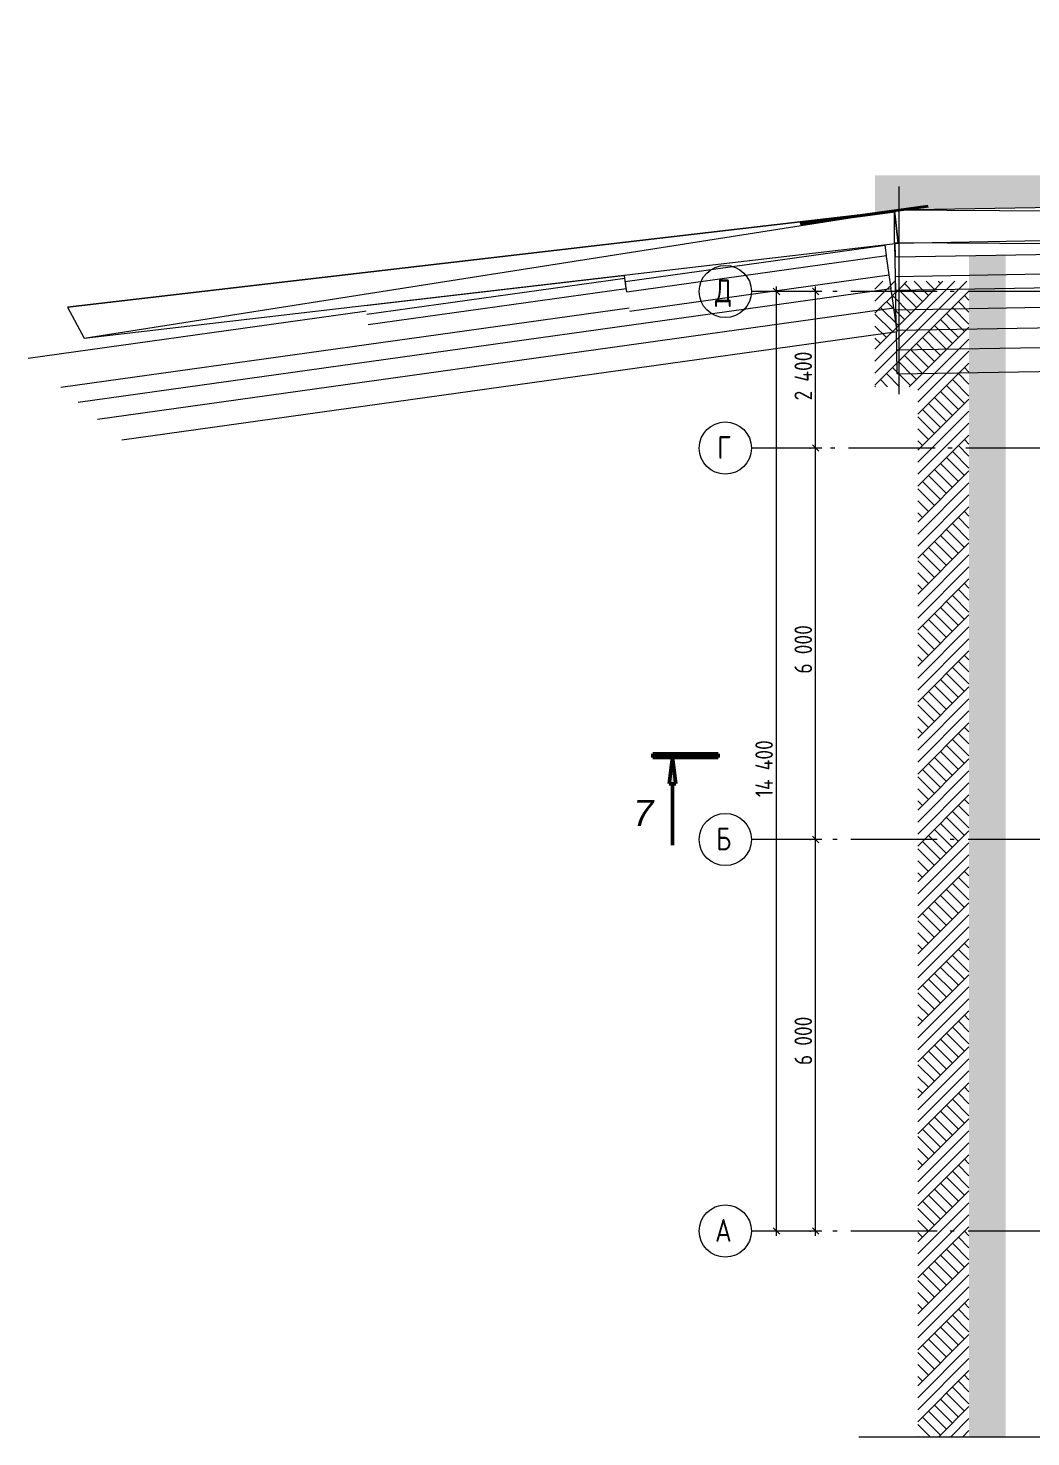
# Model space of a CAD drawing. Header units: millimetres. Extents: x -61690 to 288735, y 32617 to 77592.
# Drawn here: x -61690 to -46322, y 54302 to 75891 of the extents above; entities that cross this region are included whole.
import ezdxf
from ezdxf.enums import TextEntityAlignment as Align

# ---------------------------------------------------------------- set-up
doc = ezdxf.new("R2010")
doc.units = ezdxf.units.MM
doc.header["$MEASUREMENT"] = 0
doc.set_wipeout_variables(frame=1)
doc.linetypes.add('Double Dashed', pattern=[1797.222233, 1325, -211.666656, 63.333344, -197.222233])
doc.linetypes.add('Wipeout_Contour', pattern=[1000, 0, -1000])
for name, color, linetype in [('оси', 7, 'Continuous'), ('подп стены Инжзащита', 7, 'Continuous'), ('размеры', 7, 'Continuous'), ('разрезы', 7, 'Continuous')]:
    doc.layers.add(name, color=color, linetype=linetype)
for name, color, linetype, lineweight in [('оси_Ном._пера__96', 7, 'Continuous', 13), ('оси_Ном._пера__97', 7, 'Continuous', 20), ('подп стены Инжзащита_Ном._пера__96', 7, 'Continuous', 13), ('размеры_Ном._пера__51', 98, 'Continuous', 50), ('размеры_Ном._пера__96', 7, 'Continuous', 13), ('разрезы_Ном._пера__100', 7, 'Continuous', 50), ('разрезы_Ном._пера__96', 7, 'Continuous', 13), ('чертеж_Ном._пера__96', 7, 'Continuous', 13), ('чертеж_Ном._пера__99', 7, 'Continuous', 40), ('штриховка_Ном._пера__95', 251, 'Continuous', 13)]:
    doc.layers.add(name, color=color, linetype=linetype, lineweight=lineweight)
doc.styles.add('СГЕНЕРИР_СТИЛЬ_2', font='gost_2_304-81_type.ttf')
doc.styles.add('СГЕНЕРИР_СТИЛЬ_5', font='ariali.ttf')
doc.linetypes.add('Символ (копия)', pattern='A,0,[1,2 План 1-го этажа. Типы стен ЛСТК.1.Shx,S=15.873016,R=0,X=0,Y=0],-2000,0', length=2000)
doc.dimstyles.new('СГЕНЕРИР_СТИЛЬ__3', dxfattribs={"dimtxt": 270.000005, "dimasz": 95, "dimexe": 0.18, "dimexo": 0, "dimgap": 0.09, "dimtad": 1, "dimdec": 0, "dimzin": 0, "dimdsep": 46, "dimtxsty": 'СГЕНЕРИР_СТИЛЬ_2', "dimblk": 'ARROWHEAD_6', "dimblk1": 'ARROWHEAD_6', "dimblk2": 'ARROWHEAD_6', "dimcen": 0.09, "dimclrd": 7, "dimclre": 7, "dimclrt": 98, "dimadec": 0, "dimazin": 0, "dimtfac": 1, "dimtdec": 4, "dimtmove": 0, "dimatfit": 3, "dimfxl": 1, "dimtolj": 1, "dimtzin": 0, "dimarcsym": 0})
pattern_1 = [(45, (0, 0), (-275.7716, 275.7716), []), (45, (-91.9, 91.9), (-551.543, 551.543), []), (45, (-183.85, 183.85), (-551.543, 551.543), []), (135, (-275.77, 275.77), (91.92388, 91.92388), [390, -390])]

# ---------------------------------------------------------------- blocks, each defined once
blk = doc.blocks.new('Стена_43_2', base_point=(-30375, 70889))
at = {"color": 254, "linetype": 'Wipeout_Contour', "lineweight": 0, "ltscale": 326063.844539}
blk.add_wipeout([(-48372, 70591), (-30375, 70889), (-30436, 71257), (-48378, 70959)], dxfattribs=at).dxf.layer = 'подп стены Инжзащита'
at = {"color": 254, "linetype": 'Wipeout_Contour', "lineweight": 0, "ltscale": 327649.531772}
blk.add_wipeout([(-48378, 70959), (-30436, 71257), (-30519, 71759), (-48387, 71463)], dxfattribs=at).dxf.layer = 'подп стены Инжзащита'
at = {"layer": 'подп стены Инжзащита_Ном._пера__96', "linetype": 'Continuous'}
blk.add_line((-48378, 70959), (-30436, 71257), dxfattribs=at)
at = {"layer": 'подп стены Инжзащита_Ном._пера__96', "linetype": 'Continuous', "flags": 128}
for points in [[(-30519, 71759), (-48387, 71463)], [(-48378, 70959), (-48387, 71463)], [(-48372, 70591), (-48378, 70959)], [(-48372, 70591), (-30375, 70889)]]:
    blk.add_lwpolyline(points, dxfattribs=at)
blk = doc.blocks.new('Стена_48_2', base_point=(-30486, 71559))
at = {"color": 254, "linetype": 'Wipeout_Contour', "lineweight": 0, "ltscale": 328407.79024}
blk.add_wipeout([(-48383, 71262), (-30486, 71559), (-30538, 71873), (-48389, 71577)], dxfattribs=at).dxf.layer = 'подп стены Инжзащита'
at = {"color": 254, "linetype": 'Wipeout_Contour', "lineweight": 0, "ltscale": 329897.436338}
blk.add_wipeout([(-48389, 71577), (-30538, 71873), (-30622, 72375), (-48397, 72080)], dxfattribs=at).dxf.layer = 'подп стены Инжзащита'
at = {"layer": 'подп стены Инжзащита_Ном._пера__96', "linetype": 'Continuous'}
blk.add_line((-48389, 71577), (-30538, 71873), dxfattribs=at)
at = {"layer": 'подп стены Инжзащита_Ном._пера__96', "linetype": 'Continuous', "flags": 128}
for points in [[(-30622, 72375), (-48397, 72080)], [(-48389, 71577), (-48397, 72080)], [(-48383, 71262), (-48389, 71577)], [(-48383, 71262), (-30486, 71559)]]:
    blk.add_lwpolyline(points, dxfattribs=at)
blk = doc.blocks.new('Стена_59_2', base_point=(-38395, 72043))
at = {"color": 254, "linetype": 'Wipeout_Contour', "lineweight": 0, "ltscale": 336934.332216}
blk.add_wipeout([(-48393, 71877), (-38395, 72043), (-38399, 72253), (-48397, 72087)], dxfattribs=at).dxf.layer = 'подп стены Инжзащита'
at = {"color": 254, "linetype": 'Wipeout_Contour', "lineweight": 0, "ltscale": 338168.434087}
blk.add_wipeout([(-48397, 72087), (-38399, 72253), (-38407, 72756), (-48405, 72590)], dxfattribs=at).dxf.layer = 'подп стены Инжзащита'
at = {"layer": 'подп стены Инжзащита_Ном._пера__96', "linetype": 'Continuous'}
blk.add_line((-48397, 72087), (-38399, 72253), dxfattribs=at)
at = {"layer": 'подп стены Инжзащита_Ном._пера__96', "linetype": 'Continuous', "flags": 128}
for points in [[(-38407, 72756), (-48405, 72590)], [(-48397, 72087), (-48405, 72590)], [(-48393, 71877), (-48397, 72087)], [(-48393, 71877), (-38395, 72043)]]:
    blk.add_lwpolyline(points, dxfattribs=at)
blk = doc.blocks.new('Стена_61_2', base_point=(-44400, 72453))
at = {"color": 254, "linetype": 'Wipeout_Contour', "lineweight": 0, "ltscale": 344462.27027}
blk.add_wipeout([(-48398, 72387), (-44400, 72453), (-44404, 72664), (-48402, 72597)], dxfattribs=at).dxf.layer = 'подп стены Инжзащита'
at = {"layer": 'подп стены Инжзащита_Ном._пера__96', "linetype": 'Continuous', "flags": 128}
blk.add_lwpolyline([(-48398, 72387), (-44400, 72453)], dxfattribs=at)
at = {"color": 254, "linetype": 'Wipeout_Contour', "lineweight": 0, "ltscale": 345677.059289}
blk.add_wipeout([(-48402, 72597), (-44404, 72664), (-44412, 73166), (-48410, 73100)], dxfattribs=at).dxf.layer = 'подп стены Инжзащита'
at = {"layer": 'подп стены Инжзащита_Ном._пера__96', "linetype": 'Continuous'}
blk.add_line((-48402, 72597), (-44404, 72664), dxfattribs=at)
at = {"layer": 'подп стены Инжзащита_Ном._пера__96', "linetype": 'Continuous', "flags": 128}
for points in [[(-44412, 73166), (-48410, 73100)], [(-48402, 72597), (-48410, 73100)], [(-44404, 72664), (-44412, 73166)], [(-48398, 72387), (-48402, 72597)], [(-44400, 72453), (-44404, 72664)]]:
    blk.add_lwpolyline(points, dxfattribs=at)
blk = doc.blocks.new('Стена_64_2', base_point=(-48372, 71241))
at = {"color": 254, "linetype": 'Wipeout_Contour', "lineweight": 0, "ltscale": 357125.233183}
blk.add_wipeout([(-60256, 69580), (-48372, 71241), (-48423, 71606), (-60625, 69900)], dxfattribs=at).dxf.layer = 'подп стены Инжзащита'
at = {"color": 254, "linetype": 'Wipeout_Contour', "lineweight": 0, "ltscale": 359053.048187}
blk.add_wipeout([(-60625, 69900), (-48423, 71606), (-48493, 72105), (-61128, 70338)], dxfattribs=at).dxf.layer = 'подп стены Инжзащита'
at = {"layer": 'подп стены Инжзащита_Ном._пера__96', "linetype": 'Continuous'}
blk.add_line((-60625, 69900), (-48423, 71606), dxfattribs=at)
at = {"layer": 'подп стены Инжзащита_Ном._пера__96', "linetype": 'Continuous', "flags": 128}
for points in [[(-48493, 72105), (-61128, 70338)], [(-48423, 71606), (-48493, 72105)], [(-48372, 71241), (-48423, 71606)], [(-60256, 69580), (-48372, 71241)]]:
    blk.add_lwpolyline(points, dxfattribs=at)
blk = doc.blocks.new('Стена_65_2', base_point=(-48465, 71903))
at = {"color": 254, "linetype": 'Wipeout_Contour', "lineweight": 0, "ltscale": 350893.721177}
blk.add_wipeout([(-52445, 71347), (-48465, 71903), (-48494, 72111), (-52474, 71555)], dxfattribs=at).dxf.layer = 'подп стены Инжзащита'
at = {"color": 254, "linetype": 'Wipeout_Contour', "lineweight": 0, "ltscale": 352163.001011}
blk.add_wipeout([(-52474, 71555), (-48494, 72111), (-48564, 72609), (-52544, 72053)], dxfattribs=at).dxf.layer = 'подп стены Инжзащита'
at = {"layer": 'подп стены Инжзащита_Ном._пера__96', "linetype": 'Continuous'}
blk.add_line((-52474, 71555), (-48494, 72111), dxfattribs=at)
at = {"layer": 'подп стены Инжзащита_Ном._пера__96', "linetype": 'Continuous', "flags": 128}
for points in [[(-48564, 72609), (-52544, 72053)], [(-48494, 72111), (-48564, 72609)], [(-48465, 71903), (-48494, 72111)], [(-52445, 71347), (-48465, 71903)]]:
    blk.add_lwpolyline(points, dxfattribs=at)
blk = doc.blocks.new('Стена_66_2', base_point=(-52445, 71347))
at = {"color": 254, "linetype": 'Wipeout_Contour', "lineweight": 0, "ltscale": 363515.743569}
blk.add_wipeout([(-60925, 70161), (-52445, 71347), (-52481, 71607), (-61187, 70390)], dxfattribs=at).dxf.layer = 'подп стены Инжзащита'
at = {"color": 254, "linetype": 'Wipeout_Contour', "lineweight": 0, "ltscale": 365194.976645}
blk.add_wipeout([(-61187, 70390), (-52481, 71607), (-52551, 72105), (-61690, 70827)], dxfattribs=at).dxf.layer = 'подп стены Инжзащита'
at = {"layer": 'подп стены Инжзащита_Ном._пера__96', "linetype": 'Continuous'}
blk.add_line((-61187, 70390), (-52481, 71607), dxfattribs=at)
at = {"layer": 'подп стены Инжзащита_Ном._пера__96', "linetype": 'Continuous', "flags": 128}
for points in [[(-52551, 72105), (-61690, 70827)], [(-60925, 70161), (-52445, 71347)]]:
    blk.add_lwpolyline(points, dxfattribs=at)
blk = doc.blocks.new('Стена_71_2', base_point=(-48536, 72408))
at = {"color": 254, "linetype": 'Wipeout_Contour', "lineweight": 0, "ltscale": 352617.111664}
blk.add_wipeout([(-52516, 71852), (-48536, 72408), (-48557, 72564), (-52538, 72008)], dxfattribs=at).dxf.layer = 'подп стены Инжзащита'
at = {"color": 254, "linetype": 'Wipeout_Contour', "lineweight": 0, "ltscale": 353794.330841}
blk.add_wipeout([(-52538, 72008), (-48557, 72564), (-48627, 73062), (-52607, 72506)], dxfattribs=at).dxf.layer = 'подп стены Инжзащита'
at = {"layer": 'подп стены Инжзащита_Ном._пера__96', "linetype": 'Continuous'}
blk.add_line((-52538, 72008), (-48557, 72564), dxfattribs=at)
at = {"layer": 'подп стены Инжзащита_Ном._пера__96', "linetype": 'Continuous', "flags": 128}
for points in [[(-48627, 73062), (-52607, 72506)], [(-48557, 72564), (-48627, 73062)], [(-48536, 72408), (-48557, 72564)], [(-52538, 72008), (-52607, 72506)], [(-52516, 71852), (-48536, 72408)], [(-52516, 71852), (-52538, 72008)]]:
    blk.add_lwpolyline(points, dxfattribs=at)
blk = doc.blocks.new('Стена_72_2', base_point=(-52523, 71904))
at = {"color": 254, "linetype": 'Wipeout_Contour', "lineweight": 0, "ltscale": 360360.11646}
blk.add_wipeout([(-56478, 71351), (-52523, 71904), (-52545, 72060), (-56500, 71507)], dxfattribs=at).dxf.layer = 'подп стены Инжзащита'
at = {"color": 254, "linetype": 'Wipeout_Contour', "lineweight": 0, "ltscale": 361512.943309}
blk.add_wipeout([(-56500, 71507), (-52545, 72060), (-52615, 72558), (-56569, 72005)], dxfattribs=at).dxf.layer = 'подп стены Инжзащита'
at = {"layer": 'подп стены Инжзащита_Ном._пера__96', "linetype": 'Continuous'}
blk.add_line((-56500, 71507), (-52545, 72060), dxfattribs=at)
at = {"layer": 'подп стены Инжзащита_Ном._пера__96', "linetype": 'Continuous', "flags": 128}
for points in [[(-52615, 72558), (-56569, 72005)], [(-52545, 72060), (-52615, 72558)], [(-56478, 71351), (-52523, 71904)], [(-52523, 71904), (-52545, 72060)]]:
    blk.add_lwpolyline(points, dxfattribs=at)
blk = doc.blocks.new('Стена_73_2', base_point=(-48413, 73092))
at = {"color": 254, "linetype": 'Wipeout_Contour', "lineweight": 0, "ltscale": 362628.203502}
blk.add_wipeout([(-48413, 73092), (-61085, 71615), (-60830, 71142), (-48355, 72596)], dxfattribs=at).dxf.layer = 'подп стены Инжзащита'
at = {"layer": 'подп стены Инжзащита_Ном._пера__96', "linetype": 'Continuous', "flags": 128}
for points in [[(-48413, 73092), (-61085, 71615)], [(-48355, 72596), (-48413, 73092)], [(-60830, 71142), (-48355, 72596)]]:
    blk.add_lwpolyline(points, dxfattribs=at)
blk = doc.blocks.new('Морф_6_2')
at = {"layer": 'подп стены Инжзащита_Ном._пера__96', "linetype": 'Continuous', "flags": 128}
for points in [[(-48413, 72600), (-48410, 73100)], [(-30725, 72988), (-48410, 73100)], [(-30728, 72488), (-30725, 72988)], [(-30728, 72488), (-48413, 72600)]]:
    blk.add_lwpolyline(points, dxfattribs=at)
blk = doc.blocks.new('Морф_7_2')
at = {"layer": 'подп стены Инжзащита_Ном._пера__96', "linetype": 'Continuous', "flags": 128}
for points in [[(-61085, 71615), (-48413, 73092)], [(-60830, 71142), (-48413, 73092)], [(-48413, 73092), (-48355, 72596)], [(-60830, 71142), (-48355, 72596)], [(-61085, 71615), (-60830, 71142)]]:
    blk.add_lwpolyline(points, dxfattribs=at)
blk = doc.blocks.new('Стандартный маркер сетки_14')
at = {"layer": 'оси_Ном._пера__96', "linetype": 'Double Dashed'}
for p, q in [((900, 0), (76535, 0)), ((76535, 0), (77435, 0))]:
    blk.add_line(p, q, dxfattribs=at)
blk.add_point((76535, 0), dxfattribs=at)
blk.add_point((76535, 0), dxfattribs=at)
at = {"layer": 'оси_Ном._пера__97', "linetype": 'Continuous'}
blk.add_circle((77835, 0), 400, dxfattribs=at)
at = {"layer": 'оси_Ном._пера__96', "style": 'СГЕНЕРИР_СТИЛЬ_2'}
for tag, p in [('AC_MarkerText_1_1', (-244, 270)), ('AC_MarkerText_1_2', (77991, 270))]:
    blk.add_attdef(tag, text='', height=350, rotation=180, dxfattribs=at).set_placement(p, align=Align.BOTTOM_LEFT)
blk = doc.blocks.new('Стандартный маркер сетки_15')
at = {"layer": 'оси_Ном._пера__96', "linetype": 'Double Dashed'}
for p, q in [((900, 0), (76535, 0)), ((76535, 0), (77435, 0))]:
    blk.add_line(p, q, dxfattribs=at)
blk.add_point((76535, 0), dxfattribs=at)
blk.add_point((76535, 0), dxfattribs=at)
at = {"layer": 'оси_Ном._пера__97', "linetype": 'Continuous'}
blk.add_circle((77835, 0), 400, dxfattribs=at)
at = {"layer": 'оси_Ном._пера__96', "style": 'СГЕНЕРИР_СТИЛЬ_2'}
for tag, p in [('AC_MarkerText_1_1', (-261, 270)), ('AC_MarkerText_1_2', (77974, 270))]:
    blk.add_attdef(tag, text='', height=350, rotation=180, dxfattribs=at).set_placement(p, align=Align.BOTTOM_LEFT)
blk = doc.blocks.new('Плоскость сечения_7_2', base_point=(-52114, 64742))
at = {"layer": 'разрезы_Ном._пера__100', "linetype": 'Continuous'}
for points in [[(-52114, 64712), (-51114, 64712), (-51114, 64772), (-52114, 64772)], [(-51864, 64312), (-51764, 64312), (-51814, 64712)]]:
    blk.add_hatch(color=256, dxfattribs=at).paths.add_polyline_path(points)
for p, q in [((-51114, 64772), (-52114, 64772)), ((-52114, 64772), (-52114, 64712)), ((-51114, 64712), (-51114, 64772)), ((-52114, 64712), (-51114, 64712)), ((-51814, 64712), (-51864, 64312)), ((-51764, 64312), (-51814, 64712)), ((-51864, 64312), (-51764, 64312)), ((-51814, 64312), (-51814, 63369))]:
    blk.add_line(p, q, dxfattribs=at)
at = {"layer": 'разрезы_Ном._пера__96', "linetype": 'Continuous'}
blk.add_line((-52114, 64742), (-51614, 64742), dxfattribs=at)
at = {"layer": 'разрезы_Ном._пера__96', "insert": (-52417, 63863), "char_height": 400, "attachment_point": 4, "style": 'СГЕНЕРИР_СТИЛЬ_5'}
blk.add_mtext('{7}', dxfattribs=at)
blk = doc.blocks.new('Стандартный маркер сетки_18')
at = {"layer": 'оси_Ном._пера__96', "linetype": 'Double Dashed'}
for p, q in [((900, 0), (76535, 0)), ((76535, 0), (77435, 0))]:
    blk.add_line(p, q, dxfattribs=at)
blk.add_point((76535, 0), dxfattribs=at)
blk.add_point((76535, 0), dxfattribs=at)
at = {"layer": 'оси_Ном._пера__97', "linetype": 'Continuous'}
blk.add_circle((77835, 0), 400, dxfattribs=at)
at = {"layer": 'оси_Ном._пера__96', "style": 'СГЕНЕРИР_СТИЛЬ_2'}
for tag, p in [('AC_MarkerText_1_1', (-244, 270)), ('AC_MarkerText_1_2', (77991, 270))]:
    blk.add_attdef(tag, text='', height=350, rotation=180, dxfattribs=at).set_placement(p, align=Align.BOTTOM_LEFT)
blk = doc.blocks.new('Стандартный маркер сетки_19')
at = {"layer": 'оси_Ном._пера__96', "linetype": 'Double Dashed'}
for p, q in [((900, 0), (0, 0)), ((900, 0), (35164, 0)), ((35164, 0), (36064, 0))]:
    blk.add_line(p, q, dxfattribs=at)
blk.add_point((35164, 0), dxfattribs=at)
blk.add_point((35164, 0), dxfattribs=at)
at = {"layer": 'оси_Ном._пера__97', "linetype": 'Continuous'}
blk.add_circle((36464, 0), 400, dxfattribs=at)
at = {"layer": 'оси_Ном._пера__96', "style": 'СГЕНЕРИР_СТИЛЬ_2'}
blk.add_attdef('AC_MarkerText_1', text='', height=350, rotation=180, dxfattribs=at).set_placement((36586, 270), align=Align.BOTTOM_LEFT)
blk = doc.blocks.new('*D359')
at = {"layer": 'размеры_Ном._пера__96', "linetype": 'Continuous', "transparency": 16777216}
for p, q in [((-50171, 71806), (-50271, 71906)), ((-50221, 71856), (-50221, 71931)), ((-50128, 71856), (-50315, 71856)), ((-50221, 57456), (-50221, 71856)), ((-50128, 57456), (-50315, 57456)), ((-50271, 57506), (-50171, 57406)), ((-50221, 57381), (-50221, 57456))]:
    blk.add_line(p, q, dxfattribs=at)
at = {"layer": 'размеры_Ном._пера__51', "transparency": 16777216, "insert": (-50275, 64106), "char_height": 270, "attachment_point": 7, "rotation": 90, "style": 'СГЕНЕРИР_СТИЛЬ_2'}
blk.add_mtext('{14\xa0400}', dxfattribs=at)
blk = doc.blocks.new('ARROWHEAD_6')
at = {"color": 0, "linetype": 'Continuous', "lineweight": 0}
for p, q in [((0, 0), (-1, 0)), ((-0.5, -0.5), (0.5, 0.5))]:
    blk.add_line(p, q, dxfattribs=at)
blk = doc.blocks.new('*D360')
at = {"layer": 'размеры_Ном._пера__96', "linetype": 'Continuous', "transparency": 16777216}
for p, q in [((-49671, 63506), (-49571, 63406)), ((-49528, 63456), (-49715, 63456)), ((-49621, 57456), (-49621, 63456)), ((-49528, 57456), (-49715, 57456)), ((-49671, 57506), (-49571, 57406)), ((-49621, 57381), (-49621, 57456))]:
    blk.add_line(p, q, dxfattribs=at)
at = {"layer": 'размеры_Ном._пера__51', "transparency": 16777216, "insert": (-49675, 59999), "char_height": 270, "attachment_point": 7, "rotation": 90, "style": 'СГЕНЕРИР_СТИЛЬ_2'}
blk.add_mtext('{6\xa0000}', dxfattribs=at)
blk = doc.blocks.new('*D361')
at = {"layer": 'размеры_Ном._пера__96', "linetype": 'Continuous', "transparency": 16777216}
for p, q in [((-49528, 69456), (-49715, 69456)), ((-49671, 69506), (-49571, 69406)), ((-49621, 63456), (-49621, 69456)), ((-49671, 63506), (-49571, 63406)), ((-49528, 63456), (-49715, 63456))]:
    blk.add_line(p, q, dxfattribs=at)
at = {"layer": 'размеры_Ном._пера__51', "transparency": 16777216, "insert": (-49675, 65999), "char_height": 270, "attachment_point": 7, "rotation": 90, "style": 'СГЕНЕРИР_СТИЛЬ_2'}
blk.add_mtext('{6\xa0000}', dxfattribs=at)
blk = doc.blocks.new('*D362')
at = {"layer": 'размеры_Ном._пера__96', "linetype": 'Continuous', "transparency": 16777216}
for p, q in [((-49571, 71806), (-49671, 71906)), ((-49621, 71856), (-49621, 71931)), ((-49528, 71856), (-49715, 71856)), ((-49621, 69456), (-49621, 71856)), ((-49528, 69456), (-49715, 69456)), ((-49671, 69506), (-49571, 69406))]:
    blk.add_line(p, q, dxfattribs=at)
at = {"layer": 'размеры_Ном._пера__51', "transparency": 16777216, "insert": (-49675, 70186), "char_height": 270, "attachment_point": 7, "rotation": 90, "style": 'СГЕНЕРИР_СТИЛЬ_2'}
blk.add_mtext('{2\xa0400}', dxfattribs=at)

msp = doc.modelspace()

# ---------------------------------------------------------------- hatches: boundary and pattern name
at = {"layer": 'штриховка_Ном._пера__95', "linetype": 'Continuous'}
h = msp.add_hatch(dxfattribs=at)
h.set_pattern_fill('ГРУНТ_0002', color=256, style=0, pattern_type=2)
h.set_pattern_definition(pattern_1)
h.paths.add_polyline_path([(-48712, 72988), (-48712, 73636.9), (-30293.4, 73636.9), (-23787.1, 75891.4), (24537.4, 75891.4), (24537.4, 75145.5), (-23573.9, 75145.5), (-30048.4, 72988)])

# ---------------------------------------------------------------- linework, layer by layer
at = {"layer": 'чертеж_Ном._пера__96', "linetype": 'Символ (копия)'}
msp.add_line((-48957.1, 54301.8), (-45870, 54301.8), dxfattribs=at)

# ---------------------------------------------------------------- block references
at = {"layer": 'оси', "color": 251, "linetype": 'Continuous', "lineweight": 13}
ref = msp.add_blockref('Стандартный маркер сетки_15', (26830, 63455.7), dxfattribs=dict(at, zscale=1000, rotation=180))
ref.add_attrib('AC_MarkerText_1_2', 'Б', dxfattribs={"color": 7, "linetype": 'Continuous', "lineweight": 13, "height": 350, "rotation": 360, "style": 'СГЕНЕРИР_СТИЛЬ_2'}).set_placement((-51144.1, 63186), align=Align.BOTTOM_LEFT)
ref = msp.add_blockref('Стандартный маркер сетки_14', (26830, 57455.7), dxfattribs=dict(at, zscale=1000, rotation=180))
ref.add_attrib('AC_MarkerText_1_2', 'А', dxfattribs={"color": 7, "linetype": 'Continuous', "lineweight": 13, "height": 350, "rotation": 360, "style": 'СГЕНЕРИР_СТИЛЬ_2'}).set_placement((-51161, 57186), align=Align.BOTTOM_LEFT)
at = {"layer": 'подп стены Инжзащита'}
msp.add_blockref('Стена_43_2', (-30374.6, 70889.5), dxfattribs=at)
at = {"layer": 'разрезы'}
msp.add_blockref('Плоскость сечения_7_2', (-52113.8, 64742), dxfattribs=at)

# ---------------------------------------------------------------- dimensions: what is measured, and where the dimension line sits
at = {"layer": 'размеры', "linetype": 'Continuous'}
dim = msp.add_linear_dim(base=(-49621.5, 63455.7), p1=(-48518, 57455.7), p2=(-51673.2, 63455.7), angle=90, dimstyle='СГЕНЕРИР_СТИЛЬ__3', dxfattribs=at)
dim.commit()
dim.dimension.update_dxf_attribs({"geometry": '*D360', "text_midpoint": (-49810.5, 60460.4), "dimtype": 160, "text_rotation": 90})

# ---------------------------------------------------------------- next in the draw order: block references
at = {"layer": 'подп стены Инжзащита'}
msp.add_blockref('Стена_48_2', (-30486.1, 71558.7), dxfattribs=at)

# ---------------------------------------------------------------- next in the draw order: block references
msp.add_blockref('Стена_59_2', (-38395.2, 72042.7), dxfattribs=at)

# ---------------------------------------------------------------- next in the draw order: block references
for name, p in [('Стена_61_2', (-44400.4, 72453.4)), ('Стена_64_2', (-48372.2, 71241.1))]:
    msp.add_blockref(name, p, dxfattribs=at)

# ---------------------------------------------------------------- next in the draw order: hatches: boundary and pattern name
at = {"layer": 'штриховка_Ном._пера__95', "linetype": 'Continuous'}
msp.add_hatch(color=256, dxfattribs=at).paths.add_polyline_path([(-47271, 54301.8), (-46707.7, 54301.8), (-46707.7, 72412.3), (-47271, 72412.3)])

# ---------------------------------------------------------------- next in the draw order: block references
at = {"layer": 'оси', "color": 251, "linetype": 'Continuous', "lineweight": 13}
ref = msp.add_blockref('Стандартный маркер сетки_19', (-14540.9, 69455.7), dxfattribs=dict(at, zscale=1000, rotation=180))
ref.add_attrib('AC_MarkerText_1', 'Г', dxfattribs={"color": 7, "linetype": 'Continuous', "lineweight": 13, "height": 350, "rotation": 360, "style": 'СГЕНЕРИР_СТИЛЬ_2'}).set_placement((-51127.1, 69186), align=Align.BOTTOM_LEFT)
at = {"layer": 'подп стены Инжзащита'}
msp.add_blockref('Стена_65_2', (-48464.8, 71903), dxfattribs=at)

# ---------------------------------------------------------------- next in the draw order: dimensions: what is measured, and where the dimension line sits
at = {"layer": 'размеры', "linetype": 'Continuous'}
dim = msp.add_linear_dim(base=(-49621.5, 69455.7), p1=(-51673.2, 63455.7), p2=(-49181.1, 69455.7), angle=90, dimstyle='СГЕНЕРИР_СТИЛЬ__3', dxfattribs=at)
dim.commit()
dim.dimension.update_dxf_attribs({"geometry": '*D361', "text_midpoint": (-49810.5, 66460.4), "dimtype": 160, "text_rotation": 90})

# ---------------------------------------------------------------- next in the draw order: block references
at = {"layer": 'подп стены Инжзащита'}
msp.add_blockref('Стена_66_2', (-52445, 71346.6), dxfattribs=at)

# ---------------------------------------------------------------- next in the draw order: block references
msp.add_blockref('Стена_71_2', (-48535.5, 72408.3), dxfattribs=at)

# ---------------------------------------------------------------- next in the draw order: block references
msp.add_blockref('Стена_72_2', (-52523.3, 71903.9), dxfattribs=at)

# ---------------------------------------------------------------- next in the draw order: block references
msp.add_blockref('Стена_73_2', (-48412.9, 73092.3), dxfattribs=at)

# ---------------------------------------------------------------- next in the draw order: hatches: boundary and pattern name
at = {"layer": 'штриховка_Ном._пера__95', "linetype": 'Continuous'}
h = msp.add_hatch(dxfattribs=at)
h.set_pattern_fill('ГРУНТ_0002', color=256, style=0, pattern_type=2)
h.set_pattern_definition(pattern_1)
h.paths.add_polyline_path([(-47271, 54301.8), (-48054.7, 54301.8), (-48054.7, 70395.8), (-48712, 70395.8), (-48712, 72011.5), (-47271, 72011.5)])

# ---------------------------------------------------------------- next in the draw order: linework, layer by layer
at = {"layer": 'чертеж_Ном._пера__96', "linetype": 'Символ (копия)'}
msp.add_line((-48344.8, 73467.3), (-48344.8, 70282.3), dxfattribs=at)
at = {"layer": 'чертеж_Ном._пера__99', "linetype": 'Continuous'}
msp.add_line((-49856, 72890.5), (-47893.9, 73164.8), dxfattribs=at)

# ---------------------------------------------------------------- next in the draw order: block references
at = {"layer": 'оси', "color": 251, "linetype": 'Continuous', "lineweight": 13}
ref = msp.add_blockref('Стандартный маркер сетки_18', (26830, 71855.7), dxfattribs=dict(at, zscale=1000, rotation=180))
ref.add_attrib('AC_MarkerText_1_2', 'Д', dxfattribs={"color": 7, "linetype": 'Continuous', "lineweight": 13, "height": 350, "rotation": 360, "style": 'СГЕНЕРИР_СТИЛЬ_2'}).set_placement((-51161, 71586), align=Align.BOTTOM_LEFT)
at = {"layer": 'подп стены Инжзащита', "linetype": 'Continuous'}
for name in ['Морф_7_2', 'Морф_6_2']:
    msp.add_blockref(name, (0, 0), dxfattribs=at)

# ---------------------------------------------------------------- next in the draw order: dimensions: what is measured, and where the dimension line sits
at = {"layer": 'размеры', "linetype": 'Continuous'}
for base, p1, p2, picture, middle in [((-49621.5, 71855.7), (-49181.1, 69455.7), (-51738.3, 71855.7), '*D362', (-49810.5, 70647.3)), ((-50221.5, 71855.7), (-49704.9, 57455.7), (-49809.9, 71855.7), '*D359', (-50410.5, 64669.9))]:
    dim = msp.add_linear_dim(base=base, p1=p1, p2=p2, angle=90, dimstyle='СГЕНЕРИР_СТИЛЬ__3', dxfattribs=at)
    dim.commit()
    dim.dimension.update_dxf_attribs({"geometry": picture, "text_midpoint": middle, "dimtype": 160, "text_rotation": 90})

doc.saveas('drawing.dxf')
